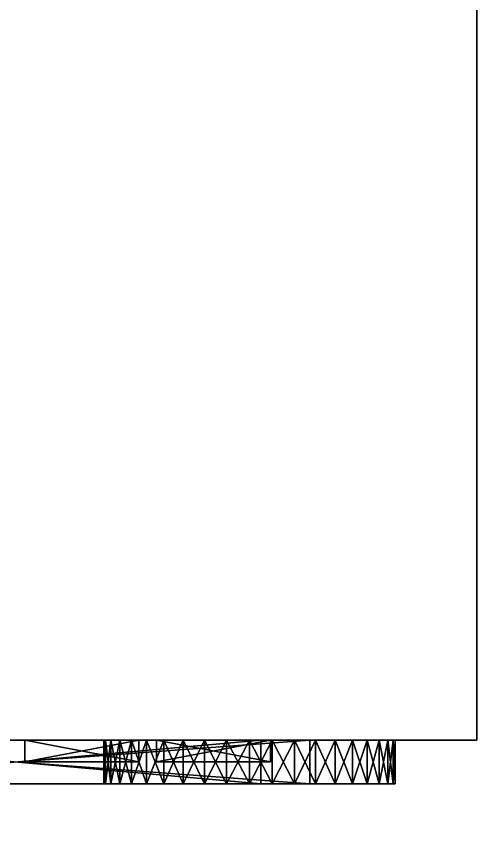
# Model space of a CAD drawing. Extents: x 205.319 to 205.859, y 141.66 to 142.08.
# Drawn here: x 205.8067 to 205.8592, y 141.6597 to 141.7522 of the extents above; entities that cross this region are included whole.
import ezdxf

# ---------------------------------------------------------------- set-up
doc = ezdxf.new("R2010")
doc.units = 0
doc.layers.get('0').update_dxf_attribs({"linetype": 'CONTINUOUS'})

# ---------------------------------------------------------------- blocks, each defined once
blk = doc.blocks.new('*X0')
mesh = blk.add_polyface()
corners = [(205.859193, 142.029706), (205.859193, 141.669706), (205.754193, 141.669706), (205.319193, 141.659706), (205.319193, 142.029706), (205.754193, 141.659706)]
mesh.append_faces([[corners[k] for k in face] for face in [(2, 3, 0)]], dxfattribs={"vtx0": -1, "vtx1": -1, "vtx2": -1})
mesh.append_faces([[corners[k] for k in face] for face in [(0, 1, 2), (3, 4, 0), (2, 5, 3)]], dxfattribs={"vtx2": -1})
mesh = blk.add_polyface()
corners = [(205.754193, 141.669706, 0.33), (205.859193, 141.669706, 0.33), (205.859193, 142.029706, 0.33), (205.319193, 142.029706, 0.33), (205.319193, 141.659706, 0.33), (205.754193, 141.659706, 0.33)]
mesh.append_faces([[corners[k] for k in face] for face in [(2, 4, 0)]], dxfattribs={"vtx0": -1, "vtx1": -1, "vtx2": -1})
mesh.append_faces([[corners[k] for k in face] for face in [(0, 1, 2), (2, 3, 4), (4, 5, 0)]], dxfattribs={"vtx2": -1})
mesh = blk.add_polyface()
corners = [(205.859193, 142.029706, 0.33), (205.859193, 141.669706, 0.33), (205.859193, 141.669706), (205.859193, 142.029706)]
mesh.append_faces([[corners[k] for k in face] for face in [(3, 0, 2)]], dxfattribs={"vtx1": -1})
mesh.append_faces([[corners[k] for k in face] for face in [(0, 1, 2)]], dxfattribs={"vtx2": -1})
mesh = blk.add_polyface()
corners = [(205.754193, 141.669706, 0.33), (205.754193, 141.669706), (205.859193, 141.669706), (205.859193, 141.669706, 0.33)]
mesh.append_faces([[corners[k] for k in face] for face in [(0, 2, 3)]], dxfattribs={"vtx0": -1})
mesh.append_faces([[corners[k] for k in face] for face in [(0, 1, 2)]], dxfattribs={"vtx2": -1})
blk = doc.blocks.new('*X1')
mesh = blk.add_polyface()
corners = [(205.840189, 141.669706, 0.254413), (205.840189, 141.664706, 0.254413), (205.773196, 141.664706, 0.254413), (205.773196, 141.669706, 0.254413)]
mesh.append_faces([[corners[k] for k in face] for face in [(3, 0, 2)]], dxfattribs={"vtx1": -1})
mesh.append_faces([[corners[k] for k in face] for face in [(0, 1, 2)]], dxfattribs={"vtx2": -1})
mesh = blk.add_polyface()
corners = [(205.773196, 141.669706, 0.254413), (205.773196, 141.664706, 0.254413), (205.773196, 141.664706, 0.292606), (205.773196, 141.669706, 0.292606)]
mesh.append_faces([[corners[k] for k in face] for face in [(3, 0, 2)]], dxfattribs={"vtx1": -1})
mesh.append_faces([[corners[k] for k in face] for face in [(0, 1, 2)]], dxfattribs={"vtx2": -1})
mesh = blk.add_polyface()
corners = [(205.773196, 141.669706, 0.292606), (205.773196, 141.664706, 0.292606), (205.840189, 141.664706, 0.292606), (205.840189, 141.669706, 0.292606)]
mesh.append_faces([[corners[k] for k in face] for face in [(3, 0, 2)]], dxfattribs={"vtx1": -1})
mesh.append_faces([[corners[k] for k in face] for face in [(0, 1, 2)]], dxfattribs={"vtx2": -1})
mesh = blk.add_polyface()
corners = [(205.773196, 141.669706, 0.254413), (205.773196, 141.669706, 0.292606), (205.840189, 141.669706, 0.292606), (205.840189, 141.669706, 0.254413)]
mesh.append_faces([[corners[k] for k in face] for face in [(3, 0, 2)]], dxfattribs={"vtx1": -1})
mesh.append_faces([[corners[k] for k in face] for face in [(0, 1, 2)]], dxfattribs={"vtx2": -1})
mesh = blk.add_polyface()
corners = [(205.840189, 141.669706, 0.292606), (205.840189, 141.664706, 0.292606), (205.840189, 141.664706, 0.254413), (205.840189, 141.669706, 0.254413)]
mesh.append_faces([[corners[k] for k in face] for face in [(3, 0, 2)]], dxfattribs={"vtx1": -1})
mesh.append_faces([[corners[k] for k in face] for face in [(0, 1, 2)]], dxfattribs={"vtx2": -1})
mesh = blk.add_polyface()
corners = [(205.840189, 141.664706, 0.292606), (205.773196, 141.664706, 0.292606), (205.773196, 141.664706, 0.254413), (205.840189, 141.664706, 0.254413)]
mesh.append_faces([[corners[k] for k in face] for face in [(0, 2, 3)]], dxfattribs={"vtx0": -1})
mesh.append_faces([[corners[k] for k in face] for face in [(0, 1, 2)]], dxfattribs={"vtx2": -1})
blk = doc.blocks.new('*X2')
mesh = blk.add_polyface()
corners = [(205.816897, 141.669706, 0.211973), (205.816693, 141.669706, 0.210697), (205.816693, 141.664706, 0.210697), (205.816897, 141.664706, 0.211973), (205.817505, 141.664706, 0.213218), (205.817505, 141.669706, 0.213218), (205.818502, 141.669706, 0.2144), (205.818502, 141.664706, 0.2144), (205.819862, 141.669706, 0.215492), (205.819862, 141.664706, 0.215492), (205.821554, 141.664706, 0.216465), (205.821554, 141.669706, 0.216465), (205.823534, 141.669706, 0.217296), (205.823534, 141.664706, 0.217296), (205.825755, 141.664706, 0.217965), (205.825755, 141.669706, 0.217965), (205.828161, 141.669706, 0.218455), (205.828161, 141.664706, 0.218455), (205.830694, 141.669706, 0.218754), (205.830694, 141.664706, 0.218754), (205.83329, 141.664706, 0.218854), (205.83329, 141.669706, 0.218854), (205.835886, 141.669706, 0.218754), (205.835886, 141.664706, 0.218754), (205.838419, 141.664706, 0.218455), (205.838419, 141.669706, 0.218455), (205.840825, 141.669706, 0.217965), (205.840825, 141.664706, 0.217965), (205.843046, 141.669706, 0.217296), (205.843046, 141.664706, 0.217296), (205.845026, 141.664706, 0.216465), (205.845026, 141.669706, 0.216465), (205.846717, 141.669706, 0.215492), (205.846717, 141.664706, 0.215492), (205.848078, 141.664706, 0.2144), (205.848078, 141.669706, 0.2144), (205.849075, 141.669706, 0.213218), (205.849075, 141.664706, 0.213218), (205.849683, 141.669706, 0.211973), (205.849683, 141.664706, 0.211973), (205.849887, 141.664706, 0.210697), (205.849887, 141.669706, 0.210697), (205.849683, 141.669706, 0.209421), (205.849683, 141.664706, 0.209421), (205.849075, 141.664706, 0.208176), (205.849075, 141.669706, 0.208176), (205.848078, 141.669706, 0.206994), (205.848078, 141.664706, 0.206994), (205.846717, 141.669706, 0.205902), (205.846717, 141.664706, 0.205902), (205.845026, 141.664706, 0.204929), (205.845026, 141.669706, 0.204929), (205.843046, 141.669706, 0.204098), (205.843046, 141.664706, 0.204098), (205.840825, 141.664706, 0.203429), (205.840825, 141.669706, 0.203429), (205.838419, 141.669706, 0.202939), (205.838419, 141.664706, 0.202939), (205.835886, 141.669706, 0.20264), (205.835886, 141.664706, 0.20264), (205.83329, 141.664706, 0.20254), (205.83329, 141.669706, 0.20254), (205.830694, 141.669706, 0.20264), (205.830694, 141.664706, 0.20264), (205.828161, 141.664706, 0.202939), (205.828161, 141.669706, 0.202939), (205.825755, 141.669706, 0.203429), (205.825755, 141.664706, 0.203429), (205.823534, 141.669706, 0.204098), (205.823534, 141.664706, 0.204098), (205.821554, 141.664706, 0.204929), (205.821554, 141.669706, 0.204929), (205.819862, 141.669706, 0.205902), (205.819862, 141.664706, 0.205902), (205.818502, 141.664706, 0.206994), (205.818502, 141.669706, 0.206994), (205.817505, 141.669706, 0.208176), (205.817505, 141.664706, 0.208176), (205.816897, 141.669706, 0.209421), (205.816897, 141.664706, 0.209421), (205.816693, 141.664706, 0.210697), (205.816693, 141.669706, 0.210697)]
mesh.append_faces([[corners[k] for k in face] for face in [(0, 2, 3), (3, 5, 0), (6, 4, 7), (8, 7, 9), (9, 11, 8), (12, 10, 13), (13, 15, 12), (16, 14, 17), (18, 17, 19), (19, 21, 18), (22, 20, 23), (23, 25, 22), (26, 24, 27), (28, 27, 29), (29, 31, 28), (32, 30, 33), (33, 35, 32), (36, 34, 37), (38, 37, 39), (39, 41, 38), (42, 40, 43), (43, 45, 42), (46, 44, 47), (48, 47, 49), (49, 51, 48), (52, 50, 53), (53, 55, 52), (56, 54, 57), (58, 57, 59), (59, 61, 58), (62, 60, 63), (63, 65, 62), (66, 64, 67), (68, 67, 69), (69, 71, 68), (72, 70, 73), (73, 75, 72), (76, 74, 77), (78, 77, 79), (79, 81, 78)]], dxfattribs={"vtx0": -1})
mesh.append_faces([[corners[k] for k in face] for face in [(0, 1, 2), (3, 4, 5), (6, 5, 4), (8, 6, 7), (9, 10, 11), (12, 11, 10), (13, 14, 15), (16, 15, 14), (18, 16, 17), (19, 20, 21), (22, 21, 20), (23, 24, 25), (26, 25, 24), (28, 26, 27), (29, 30, 31), (32, 31, 30), (33, 34, 35), (36, 35, 34), (38, 36, 37), (39, 40, 41), (42, 41, 40), (43, 44, 45), (46, 45, 44), (48, 46, 47), (49, 50, 51), (52, 51, 50), (53, 54, 55), (56, 55, 54), (58, 56, 57), (59, 60, 61), (62, 61, 60), (63, 64, 65), (66, 65, 64), (68, 66, 67), (69, 70, 71), (72, 71, 70), (73, 74, 75), (76, 75, 74), (78, 76, 77), (79, 80, 81)]], dxfattribs={"vtx2": -1})
mesh = blk.add_polyface()
corners = [(205.825755, 141.669706, 0.217965), (205.828161, 141.669706, 0.218455), (205.825755, 141.669706, 0.203429), (205.823534, 141.669706, 0.204098), (205.821554, 141.669706, 0.204929), (205.819862, 141.669706, 0.205902), (205.818502, 141.669706, 0.206994), (205.817505, 141.669706, 0.208176), (205.816897, 141.669706, 0.209421), (205.816693, 141.669706, 0.210697), (205.816897, 141.669706, 0.211973), (205.817505, 141.669706, 0.213218), (205.818502, 141.669706, 0.2144), (205.819862, 141.669706, 0.215492), (205.821554, 141.669706, 0.216465), (205.823534, 141.669706, 0.217296), (205.828161, 141.669706, 0.202939), (205.830694, 141.669706, 0.218754), (205.830694, 141.669706, 0.20264), (205.83329, 141.669706, 0.218854), (205.83329, 141.669706, 0.20254), (205.835886, 141.669706, 0.218754), (205.835886, 141.669706, 0.20264), (205.838419, 141.669706, 0.202939), (205.838419, 141.669706, 0.218455), (205.840825, 141.669706, 0.203429), (205.840825, 141.669706, 0.217965), (205.843046, 141.669706, 0.217296), (205.845026, 141.669706, 0.216465), (205.846717, 141.669706, 0.215492), (205.848078, 141.669706, 0.2144), (205.849075, 141.669706, 0.213218), (205.849683, 141.669706, 0.211973), (205.849887, 141.669706, 0.210697), (205.849683, 141.669706, 0.209421), (205.849075, 141.669706, 0.208176), (205.848078, 141.669706, 0.206994), (205.846717, 141.669706, 0.205902), (205.845026, 141.669706, 0.204929), (205.843046, 141.669706, 0.204098)]
mesh.append_faces([[corners[k] for k in face] for face in [(2, 4, 5), (2, 5, 6), (2, 6, 7), (2, 7, 8), (2, 8, 9), (2, 9, 10), (2, 10, 11), (2, 11, 12), (2, 12, 13), (2, 13, 14), (2, 14, 15), (2, 15, 0), (1, 16, 2), (1, 18, 16), (17, 20, 18), (19, 22, 20), (21, 23, 22), (21, 25, 23), (26, 28, 29), (26, 29, 30), (26, 30, 31), (26, 31, 32), (26, 32, 33), (26, 33, 34), (26, 34, 35), (26, 35, 36), (26, 36, 37), (26, 37, 38), (26, 38, 39), (26, 39, 25), (25, 24, 26)]], dxfattribs={"vtx0": -1, "vtx2": -1})
mesh.append_faces([[corners[k] for k in face] for face in [(0, 1, 2), (1, 17, 18), (17, 19, 20), (19, 21, 22), (21, 24, 25)]], dxfattribs={"vtx1": -1, "vtx2": -1})
mesh.append_faces([[corners[k] for k in face] for face in [(2, 3, 4), (26, 27, 28)]], dxfattribs={"vtx2": -1})
mesh = blk.add_polyface()
corners = [(205.825755, 141.664706, 0.203429), (205.828161, 141.664706, 0.218455), (205.825755, 141.664706, 0.217965), (205.821554, 141.664706, 0.204929), (205.823534, 141.664706, 0.204098), (205.819862, 141.664706, 0.205902), (205.818502, 141.664706, 0.206994), (205.817505, 141.664706, 0.208176), (205.816897, 141.664706, 0.209421), (205.816693, 141.664706, 0.210697), (205.816897, 141.664706, 0.211973), (205.817505, 141.664706, 0.213218), (205.818502, 141.664706, 0.2144), (205.819862, 141.664706, 0.215492), (205.821554, 141.664706, 0.216465), (205.823534, 141.664706, 0.217296), (205.828161, 141.664706, 0.202939), (205.830694, 141.664706, 0.20264), (205.830694, 141.664706, 0.218754), (205.83329, 141.664706, 0.20254), (205.83329, 141.664706, 0.218854), (205.835886, 141.664706, 0.20264), (205.835886, 141.664706, 0.218754), (205.838419, 141.664706, 0.202939), (205.840825, 141.664706, 0.203429), (205.838419, 141.664706, 0.218455), (205.845026, 141.664706, 0.216465), (205.843046, 141.664706, 0.217296), (205.840825, 141.664706, 0.217965), (205.846717, 141.664706, 0.215492), (205.848078, 141.664706, 0.2144), (205.849075, 141.664706, 0.213218), (205.849683, 141.664706, 0.211973), (205.849887, 141.664706, 0.210697), (205.849683, 141.664706, 0.209421), (205.849075, 141.664706, 0.208176), (205.848078, 141.664706, 0.206994), (205.846717, 141.664706, 0.205902), (205.845026, 141.664706, 0.204929), (205.843046, 141.664706, 0.204098)]
mesh.append_faces([[corners[k] for k in face] for face in [(0, 1, 2), (17, 18, 1), (19, 20, 18), (21, 22, 20), (24, 25, 22)]], dxfattribs={"vtx0": -1, "vtx2": -1})
mesh.append_faces([[corners[k] for k in face] for face in [(5, 3, 0), (6, 5, 0), (7, 6, 0), (8, 7, 0), (9, 8, 0), (10, 9, 0), (11, 10, 0), (12, 11, 0), (13, 12, 0), (14, 13, 0), (15, 14, 0), (2, 15, 0), (0, 16, 1), (16, 17, 1), (17, 19, 18), (19, 21, 20), (21, 23, 22), (23, 24, 22), (29, 26, 28), (30, 29, 28), (31, 30, 28), (32, 31, 28), (33, 32, 28), (34, 33, 28), (35, 34, 28), (36, 35, 28), (37, 36, 28), (38, 37, 28), (39, 38, 28), (24, 39, 28), (28, 25, 24)]], dxfattribs={"vtx1": -1, "vtx2": -1})
mesh.append_faces([[corners[k] for k in face] for face in [(3, 4, 0), (26, 27, 28)]], dxfattribs={"vtx2": -1})
blk = doc.blocks.new('*X4')
mesh = blk.add_polyface()
corners = [(205.834606, 141.669706, 0.03188), (205.834606, 141.664706, 0.03188), (205.778779, 141.664706, 0.03188), (205.778779, 141.669706, 0.03188)]
mesh.append_faces([[corners[k] for k in face] for face in [(3, 0, 2)]], dxfattribs={"vtx1": -1})
mesh.append_faces([[corners[k] for k in face] for face in [(0, 1, 2)]], dxfattribs={"vtx2": -1})
mesh = blk.add_polyface()
corners = [(205.778779, 141.669706, 0.03188), (205.778779, 141.664706, 0.03188), (205.778779, 141.664706, 0.063707), (205.778779, 141.669706, 0.063707)]
mesh.append_faces([[corners[k] for k in face] for face in [(3, 0, 2)]], dxfattribs={"vtx1": -1})
mesh.append_faces([[corners[k] for k in face] for face in [(0, 1, 2)]], dxfattribs={"vtx2": -1})
mesh = blk.add_polyface()
corners = [(205.778779, 141.669706, 0.063707), (205.778779, 141.664706, 0.063707), (205.834606, 141.664706, 0.063707), (205.834606, 141.669706, 0.063707)]
mesh.append_faces([[corners[k] for k in face] for face in [(3, 0, 2)]], dxfattribs={"vtx1": -1})
mesh.append_faces([[corners[k] for k in face] for face in [(0, 1, 2)]], dxfattribs={"vtx2": -1})
mesh = blk.add_polyface()
corners = [(205.778779, 141.669706, 0.03188), (205.778779, 141.669706, 0.063707), (205.834606, 141.669706, 0.063707), (205.834606, 141.669706, 0.03188)]
mesh.append_faces([[corners[k] for k in face] for face in [(3, 0, 2)]], dxfattribs={"vtx1": -1})
mesh.append_faces([[corners[k] for k in face] for face in [(0, 1, 2)]], dxfattribs={"vtx2": -1})
mesh = blk.add_polyface()
corners = [(205.834606, 141.669706, 0.063707), (205.834606, 141.664706, 0.063707), (205.834606, 141.664706, 0.03188), (205.834606, 141.669706, 0.03188)]
mesh.append_faces([[corners[k] for k in face] for face in [(3, 0, 2)]], dxfattribs={"vtx1": -1})
mesh.append_faces([[corners[k] for k in face] for face in [(0, 1, 2)]], dxfattribs={"vtx2": -1})
mesh = blk.add_polyface()
corners = [(205.834606, 141.664706, 0.063707), (205.778779, 141.664706, 0.063707), (205.778779, 141.664706, 0.03188), (205.834606, 141.664706, 0.03188)]
mesh.append_faces([[corners[k] for k in face] for face in [(0, 2, 3)]], dxfattribs={"vtx0": -1})
mesh.append_faces([[corners[k] for k in face] for face in [(0, 1, 2)]], dxfattribs={"vtx2": -1})
blk = doc.blocks.new('*X7')
mesh = blk.add_polyface()
corners = [(205.820693, 141.669706, 0.113238), (205.820693, 141.667206, 0.113238), (205.807693, 141.667206, 0.113238), (205.807693, 141.669706, 0.113238)]
mesh.append_faces([[corners[k] for k in face] for face in [(3, 0, 2)]], dxfattribs={"vtx1": -1})
mesh.append_faces([[corners[k] for k in face] for face in [(0, 1, 2)]], dxfattribs={"vtx2": -1})
mesh = blk.add_polyface()
corners = [(205.807693, 141.669706, 0.113238), (205.807693, 141.667206, 0.113238), (205.807693, 141.667206, 0.126238), (205.807693, 141.669706, 0.126238)]
mesh.append_faces([[corners[k] for k in face] for face in [(3, 0, 2)]], dxfattribs={"vtx1": -1})
mesh.append_faces([[corners[k] for k in face] for face in [(0, 1, 2)]], dxfattribs={"vtx2": -1})
mesh = blk.add_polyface()
corners = [(205.807693, 141.669706, 0.126238), (205.807693, 141.667206, 0.126238), (205.820693, 141.667206, 0.126238), (205.820693, 141.669706, 0.126238)]
mesh.append_faces([[corners[k] for k in face] for face in [(3, 0, 2)]], dxfattribs={"vtx1": -1})
mesh.append_faces([[corners[k] for k in face] for face in [(0, 1, 2)]], dxfattribs={"vtx2": -1})
mesh = blk.add_polyface()
corners = [(205.807693, 141.669706, 0.113238), (205.807693, 141.669706, 0.126238), (205.820693, 141.669706, 0.126238), (205.820693, 141.669706, 0.113238)]
mesh.append_faces([[corners[k] for k in face] for face in [(3, 0, 2)]], dxfattribs={"vtx1": -1})
mesh.append_faces([[corners[k] for k in face] for face in [(0, 1, 2)]], dxfattribs={"vtx2": -1})
mesh = blk.add_polyface()
corners = [(205.820693, 141.669706, 0.126238), (205.820693, 141.667206, 0.126238), (205.820693, 141.667206, 0.113238), (205.820693, 141.669706, 0.113238)]
mesh.append_faces([[corners[k] for k in face] for face in [(3, 0, 2)]], dxfattribs={"vtx1": -1})
mesh.append_faces([[corners[k] for k in face] for face in [(0, 1, 2)]], dxfattribs={"vtx2": -1})
mesh = blk.add_polyface()
corners = [(205.820693, 141.667206, 0.126238), (205.807693, 141.667206, 0.126238), (205.807693, 141.667206, 0.113238), (205.820693, 141.667206, 0.113238)]
mesh.append_faces([[corners[k] for k in face] for face in [(0, 2, 3)]], dxfattribs={"vtx0": -1})
mesh.append_faces([[corners[k] for k in face] for face in [(0, 1, 2)]], dxfattribs={"vtx2": -1})
blk = doc.blocks.new('*X8')
mesh = blk.add_polyface()
corners = [(205.835693, 141.669706, 0.113238), (205.835693, 141.667206, 0.113238), (205.822693, 141.667206, 0.113238), (205.822693, 141.669706, 0.113238)]
mesh.append_faces([[corners[k] for k in face] for face in [(3, 0, 2)]], dxfattribs={"vtx1": -1})
mesh.append_faces([[corners[k] for k in face] for face in [(0, 1, 2)]], dxfattribs={"vtx2": -1})
mesh = blk.add_polyface()
corners = [(205.822693, 141.669706, 0.113238), (205.822693, 141.667206, 0.113238), (205.822693, 141.667206, 0.126238), (205.822693, 141.669706, 0.126238)]
mesh.append_faces([[corners[k] for k in face] for face in [(3, 0, 2)]], dxfattribs={"vtx1": -1})
mesh.append_faces([[corners[k] for k in face] for face in [(0, 1, 2)]], dxfattribs={"vtx2": -1})
mesh = blk.add_polyface()
corners = [(205.822693, 141.669706, 0.126238), (205.822693, 141.667206, 0.126238), (205.835693, 141.667206, 0.126238), (205.835693, 141.669706, 0.126238)]
mesh.append_faces([[corners[k] for k in face] for face in [(3, 0, 2)]], dxfattribs={"vtx1": -1})
mesh.append_faces([[corners[k] for k in face] for face in [(0, 1, 2)]], dxfattribs={"vtx2": -1})
mesh = blk.add_polyface()
corners = [(205.822693, 141.669706, 0.113238), (205.822693, 141.669706, 0.126238), (205.835693, 141.669706, 0.126238), (205.835693, 141.669706, 0.113238)]
mesh.append_faces([[corners[k] for k in face] for face in [(3, 0, 2)]], dxfattribs={"vtx1": -1})
mesh.append_faces([[corners[k] for k in face] for face in [(0, 1, 2)]], dxfattribs={"vtx2": -1})
mesh = blk.add_polyface()
corners = [(205.835693, 141.669706, 0.126238), (205.835693, 141.667206, 0.126238), (205.835693, 141.667206, 0.113238), (205.835693, 141.669706, 0.113238)]
mesh.append_faces([[corners[k] for k in face] for face in [(3, 0, 2)]], dxfattribs={"vtx1": -1})
mesh.append_faces([[corners[k] for k in face] for face in [(0, 1, 2)]], dxfattribs={"vtx2": -1})
mesh = blk.add_polyface()
corners = [(205.835693, 141.667206, 0.126238), (205.822693, 141.667206, 0.126238), (205.822693, 141.667206, 0.113238), (205.835693, 141.667206, 0.113238)]
mesh.append_faces([[corners[k] for k in face] for face in [(0, 2, 3)]], dxfattribs={"vtx0": -1})
mesh.append_faces([[corners[k] for k in face] for face in [(0, 1, 2)]], dxfattribs={"vtx2": -1})
blk = doc.blocks.new('*X9')
mesh = blk.add_polyface()
corners = [(205.835693, 141.669706, 0.098238), (205.835693, 141.667206, 0.098238), (205.822693, 141.667206, 0.098238), (205.822693, 141.669706, 0.098238)]
mesh.append_faces([[corners[k] for k in face] for face in [(3, 0, 2)]], dxfattribs={"vtx1": -1})
mesh.append_faces([[corners[k] for k in face] for face in [(0, 1, 2)]], dxfattribs={"vtx2": -1})
mesh = blk.add_polyface()
corners = [(205.822693, 141.669706, 0.098238), (205.822693, 141.667206, 0.098238), (205.822693, 141.667206, 0.111238), (205.822693, 141.669706, 0.111238)]
mesh.append_faces([[corners[k] for k in face] for face in [(3, 0, 2)]], dxfattribs={"vtx1": -1})
mesh.append_faces([[corners[k] for k in face] for face in [(0, 1, 2)]], dxfattribs={"vtx2": -1})
mesh = blk.add_polyface()
corners = [(205.822693, 141.669706, 0.111238), (205.822693, 141.667206, 0.111238), (205.835693, 141.667206, 0.111238), (205.835693, 141.669706, 0.111238)]
mesh.append_faces([[corners[k] for k in face] for face in [(3, 0, 2)]], dxfattribs={"vtx1": -1})
mesh.append_faces([[corners[k] for k in face] for face in [(0, 1, 2)]], dxfattribs={"vtx2": -1})
mesh = blk.add_polyface()
corners = [(205.822693, 141.669706, 0.098238), (205.822693, 141.669706, 0.111238), (205.835693, 141.669706, 0.111238), (205.835693, 141.669706, 0.098238)]
mesh.append_faces([[corners[k] for k in face] for face in [(3, 0, 2)]], dxfattribs={"vtx1": -1})
mesh.append_faces([[corners[k] for k in face] for face in [(0, 1, 2)]], dxfattribs={"vtx2": -1})
mesh = blk.add_polyface()
corners = [(205.835693, 141.669706, 0.111238), (205.835693, 141.667206, 0.111238), (205.835693, 141.667206, 0.098238), (205.835693, 141.669706, 0.098238)]
mesh.append_faces([[corners[k] for k in face] for face in [(3, 0, 2)]], dxfattribs={"vtx1": -1})
mesh.append_faces([[corners[k] for k in face] for face in [(0, 1, 2)]], dxfattribs={"vtx2": -1})
mesh = blk.add_polyface()
corners = [(205.835693, 141.667206, 0.111238), (205.822693, 141.667206, 0.111238), (205.822693, 141.667206, 0.098238), (205.835693, 141.667206, 0.098238)]
mesh.append_faces([[corners[k] for k in face] for face in [(0, 2, 3)]], dxfattribs={"vtx0": -1})
mesh.append_faces([[corners[k] for k in face] for face in [(0, 1, 2)]], dxfattribs={"vtx2": -1})
blk = doc.blocks.new('*X12')
mesh = blk.add_polyface()
corners = [(205.820693, 141.669706, 0.098238), (205.820693, 141.667206, 0.098238), (205.807693, 141.667206, 0.098238), (205.807693, 141.669706, 0.098238)]
mesh.append_faces([[corners[k] for k in face] for face in [(3, 0, 2)]], dxfattribs={"vtx1": -1})
mesh.append_faces([[corners[k] for k in face] for face in [(0, 1, 2)]], dxfattribs={"vtx2": -1})
mesh = blk.add_polyface()
corners = [(205.807693, 141.669706, 0.098238), (205.807693, 141.667206, 0.098238), (205.807693, 141.667206, 0.111238), (205.807693, 141.669706, 0.111238)]
mesh.append_faces([[corners[k] for k in face] for face in [(3, 0, 2)]], dxfattribs={"vtx1": -1})
mesh.append_faces([[corners[k] for k in face] for face in [(0, 1, 2)]], dxfattribs={"vtx2": -1})
mesh = blk.add_polyface()
corners = [(205.807693, 141.669706, 0.111238), (205.807693, 141.667206, 0.111238), (205.820693, 141.667206, 0.111238), (205.820693, 141.669706, 0.111238)]
mesh.append_faces([[corners[k] for k in face] for face in [(3, 0, 2)]], dxfattribs={"vtx1": -1})
mesh.append_faces([[corners[k] for k in face] for face in [(0, 1, 2)]], dxfattribs={"vtx2": -1})
mesh = blk.add_polyface()
corners = [(205.807693, 141.669706, 0.098238), (205.807693, 141.669706, 0.111238), (205.820693, 141.669706, 0.111238), (205.820693, 141.669706, 0.098238)]
mesh.append_faces([[corners[k] for k in face] for face in [(3, 0, 2)]], dxfattribs={"vtx1": -1})
mesh.append_faces([[corners[k] for k in face] for face in [(0, 1, 2)]], dxfattribs={"vtx2": -1})
mesh = blk.add_polyface()
corners = [(205.820693, 141.669706, 0.111238), (205.820693, 141.667206, 0.111238), (205.820693, 141.667206, 0.098238), (205.820693, 141.669706, 0.098238)]
mesh.append_faces([[corners[k] for k in face] for face in [(3, 0, 2)]], dxfattribs={"vtx1": -1})
mesh.append_faces([[corners[k] for k in face] for face in [(0, 1, 2)]], dxfattribs={"vtx2": -1})
mesh = blk.add_polyface()
corners = [(205.820693, 141.667206, 0.111238), (205.807693, 141.667206, 0.111238), (205.807693, 141.667206, 0.098238), (205.820693, 141.667206, 0.098238)]
mesh.append_faces([[corners[k] for k in face] for face in [(0, 2, 3)]], dxfattribs={"vtx0": -1})
mesh.append_faces([[corners[k] for k in face] for face in [(0, 1, 2)]], dxfattribs={"vtx2": -1})
blk = doc.blocks.new('*X15')
mesh = blk.add_polyface()
corners = [(205.820693, 141.669706, 0.128238), (205.820693, 141.667206, 0.128238), (205.807693, 141.667206, 0.128238), (205.807693, 141.669706, 0.128238)]
mesh.append_faces([[corners[k] for k in face] for face in [(3, 0, 2)]], dxfattribs={"vtx1": -1})
mesh.append_faces([[corners[k] for k in face] for face in [(0, 1, 2)]], dxfattribs={"vtx2": -1})
mesh = blk.add_polyface()
corners = [(205.807693, 141.669706, 0.128238), (205.807693, 141.667206, 0.128238), (205.807693, 141.667206, 0.141238), (205.807693, 141.669706, 0.141238)]
mesh.append_faces([[corners[k] for k in face] for face in [(3, 0, 2)]], dxfattribs={"vtx1": -1})
mesh.append_faces([[corners[k] for k in face] for face in [(0, 1, 2)]], dxfattribs={"vtx2": -1})
mesh = blk.add_polyface()
corners = [(205.807693, 141.669706, 0.141238), (205.807693, 141.667206, 0.141238), (205.820693, 141.667206, 0.141238), (205.820693, 141.669706, 0.141238)]
mesh.append_faces([[corners[k] for k in face] for face in [(3, 0, 2)]], dxfattribs={"vtx1": -1})
mesh.append_faces([[corners[k] for k in face] for face in [(0, 1, 2)]], dxfattribs={"vtx2": -1})
mesh = blk.add_polyface()
corners = [(205.807693, 141.669706, 0.128238), (205.807693, 141.669706, 0.141238), (205.820693, 141.669706, 0.141238), (205.820693, 141.669706, 0.128238)]
mesh.append_faces([[corners[k] for k in face] for face in [(3, 0, 2)]], dxfattribs={"vtx1": -1})
mesh.append_faces([[corners[k] for k in face] for face in [(0, 1, 2)]], dxfattribs={"vtx2": -1})
mesh = blk.add_polyface()
corners = [(205.820693, 141.669706, 0.141238), (205.820693, 141.667206, 0.141238), (205.820693, 141.667206, 0.128238), (205.820693, 141.669706, 0.128238)]
mesh.append_faces([[corners[k] for k in face] for face in [(3, 0, 2)]], dxfattribs={"vtx1": -1})
mesh.append_faces([[corners[k] for k in face] for face in [(0, 1, 2)]], dxfattribs={"vtx2": -1})
mesh = blk.add_polyface()
corners = [(205.820693, 141.667206, 0.141238), (205.807693, 141.667206, 0.141238), (205.807693, 141.667206, 0.128238), (205.820693, 141.667206, 0.128238)]
mesh.append_faces([[corners[k] for k in face] for face in [(0, 2, 3)]], dxfattribs={"vtx0": -1})
mesh.append_faces([[corners[k] for k in face] for face in [(0, 1, 2)]], dxfattribs={"vtx2": -1})
blk = doc.blocks.new('*X16')
mesh = blk.add_polyface()
corners = [(205.835693, 141.669706, 0.128238), (205.835693, 141.667206, 0.128238), (205.822693, 141.667206, 0.128238), (205.822693, 141.669706, 0.128238)]
mesh.append_faces([[corners[k] for k in face] for face in [(3, 0, 2)]], dxfattribs={"vtx1": -1})
mesh.append_faces([[corners[k] for k in face] for face in [(0, 1, 2)]], dxfattribs={"vtx2": -1})
mesh = blk.add_polyface()
corners = [(205.822693, 141.669706, 0.128238), (205.822693, 141.667206, 0.128238), (205.822693, 141.667206, 0.141238), (205.822693, 141.669706, 0.141238)]
mesh.append_faces([[corners[k] for k in face] for face in [(3, 0, 2)]], dxfattribs={"vtx1": -1})
mesh.append_faces([[corners[k] for k in face] for face in [(0, 1, 2)]], dxfattribs={"vtx2": -1})
mesh = blk.add_polyface()
corners = [(205.822693, 141.669706, 0.141238), (205.822693, 141.667206, 0.141238), (205.835693, 141.667206, 0.141238), (205.835693, 141.669706, 0.141238)]
mesh.append_faces([[corners[k] for k in face] for face in [(3, 0, 2)]], dxfattribs={"vtx1": -1})
mesh.append_faces([[corners[k] for k in face] for face in [(0, 1, 2)]], dxfattribs={"vtx2": -1})
mesh = blk.add_polyface()
corners = [(205.822693, 141.669706, 0.128238), (205.822693, 141.669706, 0.141238), (205.835693, 141.669706, 0.141238), (205.835693, 141.669706, 0.128238)]
mesh.append_faces([[corners[k] for k in face] for face in [(3, 0, 2)]], dxfattribs={"vtx1": -1})
mesh.append_faces([[corners[k] for k in face] for face in [(0, 1, 2)]], dxfattribs={"vtx2": -1})
mesh = blk.add_polyface()
corners = [(205.835693, 141.669706, 0.141238), (205.835693, 141.667206, 0.141238), (205.835693, 141.667206, 0.128238), (205.835693, 141.669706, 0.128238)]
mesh.append_faces([[corners[k] for k in face] for face in [(3, 0, 2)]], dxfattribs={"vtx1": -1})
mesh.append_faces([[corners[k] for k in face] for face in [(0, 1, 2)]], dxfattribs={"vtx2": -1})
mesh = blk.add_polyface()
corners = [(205.835693, 141.667206, 0.141238), (205.822693, 141.667206, 0.141238), (205.822693, 141.667206, 0.128238), (205.835693, 141.667206, 0.128238)]
mesh.append_faces([[corners[k] for k in face] for face in [(0, 2, 3)]], dxfattribs={"vtx0": -1})
mesh.append_faces([[corners[k] for k in face] for face in [(0, 1, 2)]], dxfattribs={"vtx2": -1})
blk = doc.blocks.new('*X19')
mesh = blk.add_polyface()
corners = [(205.835693, 141.669706, 0.143238), (205.835693, 141.667206, 0.143238), (205.822693, 141.667206, 0.143238), (205.822693, 141.669706, 0.143238)]
mesh.append_faces([[corners[k] for k in face] for face in [(3, 0, 2)]], dxfattribs={"vtx1": -1})
mesh.append_faces([[corners[k] for k in face] for face in [(0, 1, 2)]], dxfattribs={"vtx2": -1})
mesh = blk.add_polyface()
corners = [(205.822693, 141.669706, 0.143238), (205.822693, 141.667206, 0.143238), (205.822693, 141.667206, 0.156238), (205.822693, 141.669706, 0.156238)]
mesh.append_faces([[corners[k] for k in face] for face in [(3, 0, 2)]], dxfattribs={"vtx1": -1})
mesh.append_faces([[corners[k] for k in face] for face in [(0, 1, 2)]], dxfattribs={"vtx2": -1})
mesh = blk.add_polyface()
corners = [(205.822693, 141.669706, 0.156238), (205.822693, 141.667206, 0.156238), (205.835693, 141.667206, 0.156238), (205.835693, 141.669706, 0.156238)]
mesh.append_faces([[corners[k] for k in face] for face in [(3, 0, 2)]], dxfattribs={"vtx1": -1})
mesh.append_faces([[corners[k] for k in face] for face in [(0, 1, 2)]], dxfattribs={"vtx2": -1})
mesh = blk.add_polyface()
corners = [(205.822693, 141.669706, 0.143238), (205.822693, 141.669706, 0.156238), (205.835693, 141.669706, 0.156238), (205.835693, 141.669706, 0.143238)]
mesh.append_faces([[corners[k] for k in face] for face in [(3, 0, 2)]], dxfattribs={"vtx1": -1})
mesh.append_faces([[corners[k] for k in face] for face in [(0, 1, 2)]], dxfattribs={"vtx2": -1})
mesh = blk.add_polyface()
corners = [(205.835693, 141.669706, 0.156238), (205.835693, 141.667206, 0.156238), (205.835693, 141.667206, 0.143238), (205.835693, 141.669706, 0.143238)]
mesh.append_faces([[corners[k] for k in face] for face in [(3, 0, 2)]], dxfattribs={"vtx1": -1})
mesh.append_faces([[corners[k] for k in face] for face in [(0, 1, 2)]], dxfattribs={"vtx2": -1})
mesh = blk.add_polyface()
corners = [(205.835693, 141.667206, 0.156238), (205.822693, 141.667206, 0.156238), (205.822693, 141.667206, 0.143238), (205.835693, 141.667206, 0.143238)]
mesh.append_faces([[corners[k] for k in face] for face in [(0, 2, 3)]], dxfattribs={"vtx0": -1})
mesh.append_faces([[corners[k] for k in face] for face in [(0, 1, 2)]], dxfattribs={"vtx2": -1})
blk = doc.blocks.new('*X20')
mesh = blk.add_polyface()
corners = [(205.820693, 141.669706, 0.143238), (205.820693, 141.667206, 0.143238), (205.807693, 141.667206, 0.143238), (205.807693, 141.669706, 0.143238)]
mesh.append_faces([[corners[k] for k in face] for face in [(3, 0, 2)]], dxfattribs={"vtx1": -1})
mesh.append_faces([[corners[k] for k in face] for face in [(0, 1, 2)]], dxfattribs={"vtx2": -1})
mesh = blk.add_polyface()
corners = [(205.807693, 141.669706, 0.143238), (205.807693, 141.667206, 0.143238), (205.807693, 141.667206, 0.156238), (205.807693, 141.669706, 0.156238)]
mesh.append_faces([[corners[k] for k in face] for face in [(3, 0, 2)]], dxfattribs={"vtx1": -1})
mesh.append_faces([[corners[k] for k in face] for face in [(0, 1, 2)]], dxfattribs={"vtx2": -1})
mesh = blk.add_polyface()
corners = [(205.807693, 141.669706, 0.156238), (205.807693, 141.667206, 0.156238), (205.820693, 141.667206, 0.156238), (205.820693, 141.669706, 0.156238)]
mesh.append_faces([[corners[k] for k in face] for face in [(3, 0, 2)]], dxfattribs={"vtx1": -1})
mesh.append_faces([[corners[k] for k in face] for face in [(0, 1, 2)]], dxfattribs={"vtx2": -1})
mesh = blk.add_polyface()
corners = [(205.807693, 141.669706, 0.143238), (205.807693, 141.669706, 0.156238), (205.820693, 141.669706, 0.156238), (205.820693, 141.669706, 0.143238)]
mesh.append_faces([[corners[k] for k in face] for face in [(3, 0, 2)]], dxfattribs={"vtx1": -1})
mesh.append_faces([[corners[k] for k in face] for face in [(0, 1, 2)]], dxfattribs={"vtx2": -1})
mesh = blk.add_polyface()
corners = [(205.820693, 141.669706, 0.156238), (205.820693, 141.667206, 0.156238), (205.820693, 141.667206, 0.143238), (205.820693, 141.669706, 0.143238)]
mesh.append_faces([[corners[k] for k in face] for face in [(3, 0, 2)]], dxfattribs={"vtx1": -1})
mesh.append_faces([[corners[k] for k in face] for face in [(0, 1, 2)]], dxfattribs={"vtx2": -1})
mesh = blk.add_polyface()
corners = [(205.820693, 141.667206, 0.156238), (205.807693, 141.667206, 0.156238), (205.807693, 141.667206, 0.143238), (205.820693, 141.667206, 0.143238)]
mesh.append_faces([[corners[k] for k in face] for face in [(0, 2, 3)]], dxfattribs={"vtx0": -1})
mesh.append_faces([[corners[k] for k in face] for face in [(0, 1, 2)]], dxfattribs={"vtx2": -1})
blk = doc.blocks.new('*X21')
mesh = blk.add_polyface()
corners = [(205.820693, 141.669706, 0.158238), (205.820693, 141.667206, 0.158238), (205.807693, 141.667206, 0.158238), (205.807693, 141.669706, 0.158238)]
mesh.append_faces([[corners[k] for k in face] for face in [(3, 0, 2)]], dxfattribs={"vtx1": -1})
mesh.append_faces([[corners[k] for k in face] for face in [(0, 1, 2)]], dxfattribs={"vtx2": -1})
mesh = blk.add_polyface()
corners = [(205.807693, 141.669706, 0.158238), (205.807693, 141.667206, 0.158238), (205.807693, 141.667206, 0.171238), (205.807693, 141.669706, 0.171238)]
mesh.append_faces([[corners[k] for k in face] for face in [(3, 0, 2)]], dxfattribs={"vtx1": -1})
mesh.append_faces([[corners[k] for k in face] for face in [(0, 1, 2)]], dxfattribs={"vtx2": -1})
mesh = blk.add_polyface()
corners = [(205.807693, 141.669706, 0.171238), (205.807693, 141.667206, 0.171238), (205.820693, 141.667206, 0.171238), (205.820693, 141.669706, 0.171238)]
mesh.append_faces([[corners[k] for k in face] for face in [(3, 0, 2)]], dxfattribs={"vtx1": -1})
mesh.append_faces([[corners[k] for k in face] for face in [(0, 1, 2)]], dxfattribs={"vtx2": -1})
mesh = blk.add_polyface()
corners = [(205.807693, 141.669706, 0.158238), (205.807693, 141.669706, 0.171238), (205.820693, 141.669706, 0.171238), (205.820693, 141.669706, 0.158238)]
mesh.append_faces([[corners[k] for k in face] for face in [(3, 0, 2)]], dxfattribs={"vtx1": -1})
mesh.append_faces([[corners[k] for k in face] for face in [(0, 1, 2)]], dxfattribs={"vtx2": -1})
mesh = blk.add_polyface()
corners = [(205.820693, 141.669706, 0.171238), (205.820693, 141.667206, 0.171238), (205.820693, 141.667206, 0.158238), (205.820693, 141.669706, 0.158238)]
mesh.append_faces([[corners[k] for k in face] for face in [(3, 0, 2)]], dxfattribs={"vtx1": -1})
mesh.append_faces([[corners[k] for k in face] for face in [(0, 1, 2)]], dxfattribs={"vtx2": -1})
mesh = blk.add_polyface()
corners = [(205.820693, 141.667206, 0.171238), (205.807693, 141.667206, 0.171238), (205.807693, 141.667206, 0.158238), (205.820693, 141.667206, 0.158238)]
mesh.append_faces([[corners[k] for k in face] for face in [(0, 2, 3)]], dxfattribs={"vtx0": -1})
mesh.append_faces([[corners[k] for k in face] for face in [(0, 1, 2)]], dxfattribs={"vtx2": -1})
blk = doc.blocks.new('*X22')
mesh = blk.add_polyface()
corners = [(205.835693, 141.669706, 0.158238), (205.835693, 141.667206, 0.158238), (205.822693, 141.667206, 0.158238), (205.822693, 141.669706, 0.158238)]
mesh.append_faces([[corners[k] for k in face] for face in [(3, 0, 2)]], dxfattribs={"vtx1": -1})
mesh.append_faces([[corners[k] for k in face] for face in [(0, 1, 2)]], dxfattribs={"vtx2": -1})
mesh = blk.add_polyface()
corners = [(205.822693, 141.669706, 0.158238), (205.822693, 141.667206, 0.158238), (205.822693, 141.667206, 0.171238), (205.822693, 141.669706, 0.171238)]
mesh.append_faces([[corners[k] for k in face] for face in [(3, 0, 2)]], dxfattribs={"vtx1": -1})
mesh.append_faces([[corners[k] for k in face] for face in [(0, 1, 2)]], dxfattribs={"vtx2": -1})
mesh = blk.add_polyface()
corners = [(205.822693, 141.669706, 0.171238), (205.822693, 141.667206, 0.171238), (205.835693, 141.667206, 0.171238), (205.835693, 141.669706, 0.171238)]
mesh.append_faces([[corners[k] for k in face] for face in [(3, 0, 2)]], dxfattribs={"vtx1": -1})
mesh.append_faces([[corners[k] for k in face] for face in [(0, 1, 2)]], dxfattribs={"vtx2": -1})
mesh = blk.add_polyface()
corners = [(205.822693, 141.669706, 0.158238), (205.822693, 141.669706, 0.171238), (205.835693, 141.669706, 0.171238), (205.835693, 141.669706, 0.158238)]
mesh.append_faces([[corners[k] for k in face] for face in [(3, 0, 2)]], dxfattribs={"vtx1": -1})
mesh.append_faces([[corners[k] for k in face] for face in [(0, 1, 2)]], dxfattribs={"vtx2": -1})
mesh = blk.add_polyface()
corners = [(205.835693, 141.669706, 0.171238), (205.835693, 141.667206, 0.171238), (205.835693, 141.667206, 0.158238), (205.835693, 141.669706, 0.158238)]
mesh.append_faces([[corners[k] for k in face] for face in [(3, 0, 2)]], dxfattribs={"vtx1": -1})
mesh.append_faces([[corners[k] for k in face] for face in [(0, 1, 2)]], dxfattribs={"vtx2": -1})
mesh = blk.add_polyface()
corners = [(205.835693, 141.667206, 0.171238), (205.822693, 141.667206, 0.171238), (205.822693, 141.667206, 0.158238), (205.835693, 141.667206, 0.158238)]
mesh.append_faces([[corners[k] for k in face] for face in [(0, 2, 3)]], dxfattribs={"vtx0": -1})
mesh.append_faces([[corners[k] for k in face] for face in [(0, 1, 2)]], dxfattribs={"vtx2": -1})

msp = doc.modelspace()

# ---------------------------------------------------------------- block references
for name in ['*X0', '*X1', '*X4', '*X7', '*X12', '*X15', '*X20', '*X21', '*X2', '*X8', '*X9', '*X16', '*X19', '*X22']:
    msp.add_blockref(name, (0, 0))

doc.saveas('drawing.dxf')
